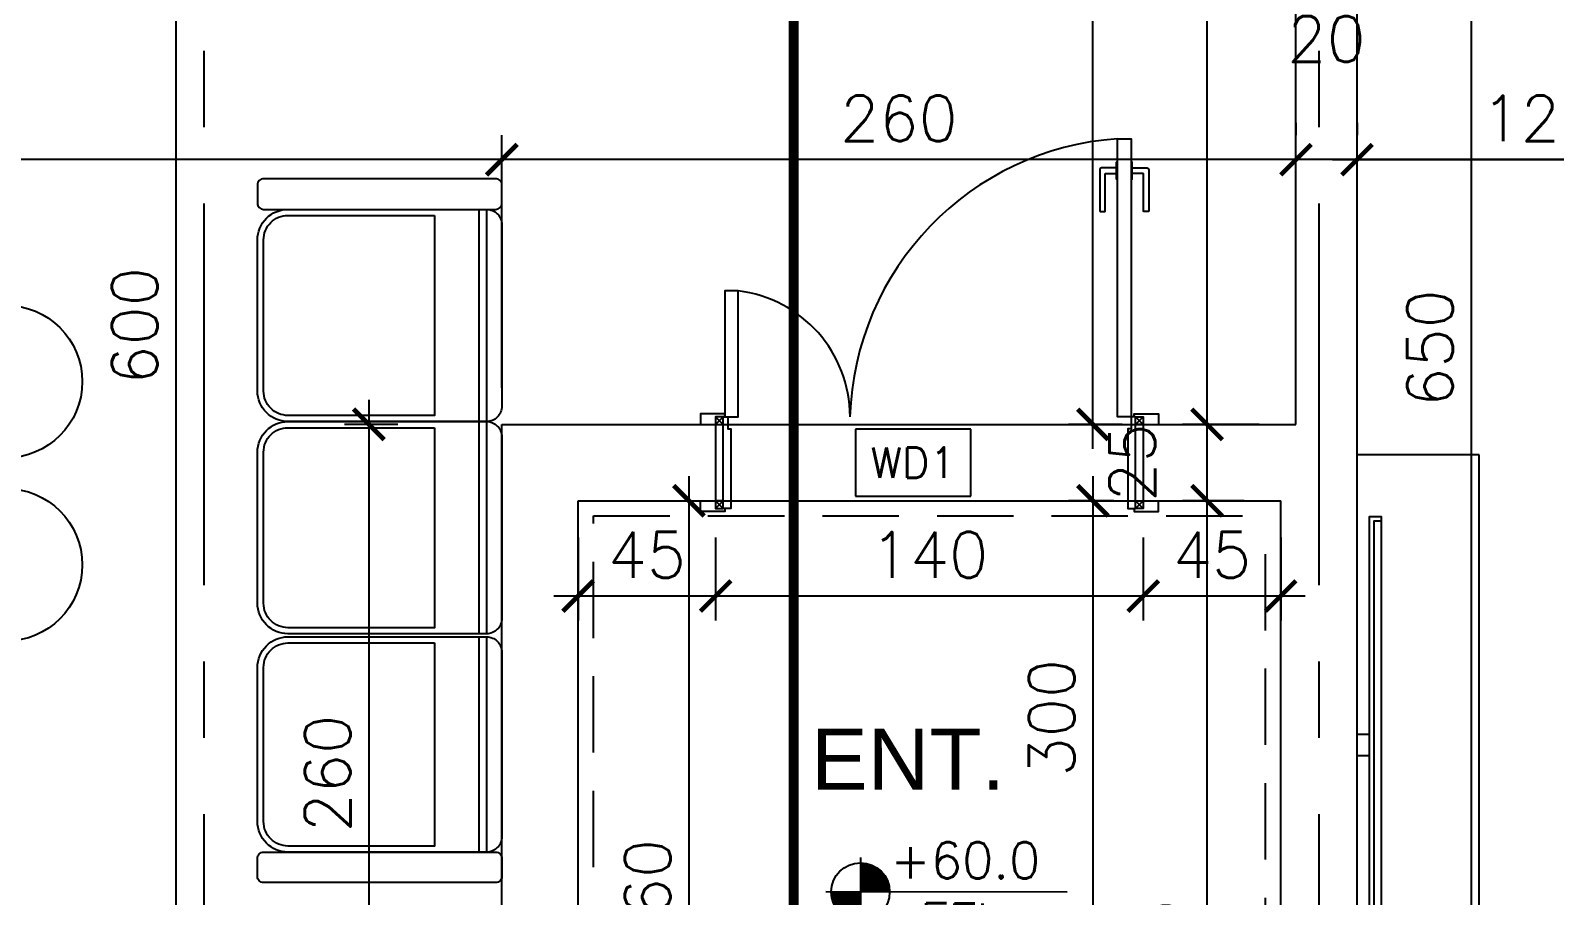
# Model space of a CAD drawing. Header units: centimetres. Extents: x -3744 to 3813, y -6963 to 3597.
# Drawn here: x -1289.3 to -790.3, y 968.7 to 1252 of the extents above; entities that cross this region are included whole.
import ezdxf
from ezdxf.enums import TextEntityAlignment as Align

# ---------------------------------------------------------------- set-up
doc = ezdxf.new("R2010")
doc.units = ezdxf.units.CM
doc.header["$LTSCALE"] = 100
doc.header["$MEASUREMENT"] = 0
for name, pattern in [('A0-01 FLOOR PLANS$0$HIDDEN', [0.375, 0.25, -0.125]), ('GRID$0$GRID$0$XREF GRID$0$GRIDS$0$CENTER', [2, 1.25, -0.25, 0.25, -0.25]), ('XREF CUTTING LINES$0$DASHDOT', [1, 0.5, -0.25, 0, -0.25])]:
    doc.linetypes.add(name, pattern=pattern)
for name, color, linetype in [('A0-01 FLOOR PLANS$0$DIM IN', 1, 'Continuous'), ('A0-01 FLOOR PLANS$0$FURNITURE', 111, 'Continuous'), ('A0-01 FLOOR PLANS$0$HANDRAIL', 161, 'Continuous'), ('A0-01 FLOOR PLANS$0$HIDDEN -03', 8, 'A0-01 FLOOR PLANS$0$HIDDEN'), ('A0-01 FLOOR PLANS$0$LVL', 2, 'Continuous'), ('A0-01 FLOOR PLANS$0$TEXT', 3, 'Continuous'), ('A0-01 FLOOR PLANS$0$TEXT-SCHED', 3, 'Continuous'), ('A0-01 FLOOR PLANS$0$TILE', 252, 'Continuous'), ('A0-01 FLOOR PLANS$0$WALL-01', 7, 'Continuous'), ('A0-01 FLOOR PLANS$0$WALL-04', 1, 'Continuous'), ('A0-01 FLOOR PLANS$0$WINDOW', 1, 'Continuous'), ('A0-01 FLOOR PLANS$0$WOODEN DOOR', 1, 'Continuous'), ('GRID$0$XREF GRID', 11, 'GRID$0$GRID$0$XREF GRID$0$GRIDS$0$CENTER'), ('SOURROUNDING$0$DIM IN', 1, 'Continuous'), ('SOURROUNDING$0$KERBSTONE', 11, 'Continuous'), ('WALL-03', 2, 'Continuous'), ('XREF CUTTING LINES$0$WALL SECT LINE', 6, 'XREF CUTTING LINES$0$DASHDOT')]:
    doc.layers.add(name, color=color, linetype=linetype)
doc.styles.add('A0-01 FLOOR PLANS$0$02-Ground$0$ATTRIBUTE', font='ROMANS.shx')
doc.styles.add('A0-01 FLOOR PLANS$0$22', font='romans.shx')
doc.styles.add('A0-01 FLOOR PLANS$0$A0-01 GROUND FLOOR PLAN - For Entry modification$0$ROMANS', font='romans')
doc.styles.add('A0-01 FLOOR PLANS$0$ART-PS-1', font='arial.ttf', dxfattribs={"height": 20})
doc.styles.add('A0-01 FLOOR PLANS$0$GRIDS$0$20', font='romans.shx')
doc.dimstyles.new('A0-01 FLOOR PLANS$0$100', dxfattribs={"dimtxt": 15, "dimasz": 10, "dimexe": 8, "dimexo": 12, "dimgap": 6, "dimtad": 1, "dimdec": 0, "dimzin": 0, "dimdsep": 46, "dimtxsty": 'A0-01 FLOOR PLANS$0$22', "dimblk": 'A0-01 FLOOR PLANS$0$_ARCHTICK', "dimcen": 30, "dimdle": 8, "dimclrd": 1, "dimclre": 1, "dimclrt": 2, "dimadec": 0, "dimazin": 0, "dimtfac": 1, "dimtdec": 0, "dimtmove": 2, "dimatfit": 3, "dimldrblk": 'A0-01 FLOOR PLANS$0$_OBLIQUE', "dimfxl": 100, "dimtolj": 1, "dimtzin": 0, "dimarcsym": 0})
doc.dimstyles.new('A0-01 FLOOR PLANS$0$A0-01 GROUND FLOOR PLAN - For Entry modification$0$text', dxfattribs={"dimtxt": 18, "dimasz": 10, "dimexe": 10, "dimexo": 10, "dimgap": -6, "dimtad": 1, "dimtih": 1, "dimtoh": 1, "dimdec": 0, "dimdsep": 46, "dimtxsty": 'A0-01 FLOOR PLANS$0$A0-01 GROUND FLOOR PLAN - For Entry modification$0$ROMANS', "dimblk1": 'A0-01 FLOOR PLANS$0$A0-01 GROUND FLOOR PLAN - For Entry modification$0$_ARCHTICK', "dimblk2": 'A0-01 FLOOR PLANS$0$A0-01 GROUND FLOOR PLAN - For Entry modification$0$_ARCHTICK', "dimsah": 1, "dimcen": 25, "dimdle": 10, "dimse1": 1, "dimse2": 1, "dimsd1": 1, "dimsd2": 1, "dimclrd": 1, "dimclre": 1, "dimclrt": 2, "dimadec": 0, "dimazin": 0, "dimtfac": 1, "dimtdec": 0, "dimtmove": 2, "dimatfit": 3, "dimldrblk": 'A0-01 FLOOR PLANS$0$A0-01 GROUND FLOOR PLAN - For Entry modification$0$_ARCHTICK', "dimfxl": 1, "dimtolj": 1, "dimtzin": 0, "dimarcsym": 0})

# ---------------------------------------------------------------- blocks, each defined once
blk = doc.blocks.new('A0-01 FLOOR PLANS$0$d2232')
at = {"layer": 'A0-01 FLOOR PLANS$0$WOODEN DOOR'}
for p, q in [((-134.5, 31), (-137, 28.5)), ((-134.5, 28.5), (-137, 31)), ((0.5, 31), (3, 28.5)), ((0.5, 28.5), (3, 31)), ((-134.5, 1), (-137, 3.5)), ((-134.5, 3.5), (-137, 1)), ((0.5, 1), (3, 3.5)), ((0.5, 3.5), (3, 1))]:
    blk.add_line(p, q, dxfattribs=at)
for points in [[(-5.39, 122.02), (-1, 122.02), (-1, 31), (-5.39, 31)], [(-129.61, 72.28), (-134, 72.28), (-134, 31), (-129.61, 31)]]:
    blk.add_lwpolyline(points, close=True, dxfattribs=at)
for points in [[(-5.72, 112.47), (-10.66, 112.47, 0.414214), (-11.21, 111.92), (-11.21, 98.42, 0.414214), (-10.99, 98.2), (-9.67, 98.2, 0.414214), (-9.45, 98.42), (-9.45, 110.49, -0.414214), (-9.23, 110.71), (-5.72, 110.71)], [(-0.67, 112.47), (4.27, 112.47, -0.414214), (4.81, 111.92), (4.81, 98.42, -0.414214), (4.6, 98.2), (3.28, 98.2, -0.414214), (3.06, 98.42), (3.06, 110.49, 0.414214), (2.84, 110.71), (-0.67, 110.71)]]:
    blk.add_lwpolyline(points, format="xyb", dxfattribs=at)
for points in [[(-5.39, 108.85), (-5.72, 108.85), (-5.72, 114.34), (-5.39, 114.34)], [(-1, 108.85), (-0.67, 108.85), (-0.67, 114.34), (-1, 114.34)], [(-134, 31), (-134, 32), (-142, 32), (-142, 28.5)], [(-134.5, 31), (-137, 31), (-137, 28.5), (-134.5, 28.5)], [(-134.5, 31), (-133, 31), (-133, 27), (-132, 27), (-132, 1), (-134.5, 1), (-134.5, 31)], [(0.5, 31), (-1, 31), (-1, 27), (-2, 27), (-2, 1), (0.5, 1), (0.5, 31)], [(0, 31), (0, 32), (8, 32), (8, 28.5)], [(0.5, 31), (3, 31), (3, 28.5), (0.5, 28.5)], [(-134, 1), (-134, 0), (-142, 0), (-142, 3.5)], [(-134.5, 3.5), (-137, 3.5), (-137, 1), (-134.5, 1)], [(0, 1), (0, 0), (8, 0), (8, 3.5)], [(0.5, 3.5), (3, 3.5), (3, 1), (0.5, 1)]]:
    blk.add_lwpolyline(points, dxfattribs=at)
for centre, radius, start, end in [((1.03, 28.17), 94.08, 93.9429, 178.2769), ((-134.5, 31), 41.5, 0, 83.2298)]:
    blk.add_arc(centre, radius, start, end, dxfattribs=at)
blk = doc.blocks.new('XREF CUTTING LINES')
at = {"layer": 'XREF CUTTING LINES$0$WALL SECT LINE', "const_width": 3.32}
blk.add_lwpolyline([(-1068.92, 2787.39), (-1144.44, 2787.39), (-1144.44, 485.87)], dxfattribs=at)
blk = doc.blocks.new('GRID')
at = {"layer": 'GRID$0$XREF GRID'}
for p, q in [((-1337.5, 2960.33), (-1337.5, 522.76, 0)), ((-972.5, 2960.33, 0), (-972.5, 522.76))]:
    blk.add_line(p, q, dxfattribs=at)
blk = doc.blocks.new('A0-01 FLOOR PLANS$0$A$C09b082d8')
at = {"layer": 'A0-01 FLOOR PLANS$0$FURNITURE'}
blk.add_lwpolyline([(71.23, 8), (-74.77, 8), (-74.77, 4), (71.23, 4)], close=True, dxfattribs=at)
for points in [[(-73.27, 8), (-73.27, 5.5), (69.73, 5.5), (69.73, 8)], [(3.5, 4), (3.5, 0), (-3.5, 0), (-3.5, 4)]]:
    blk.add_lwpolyline(points, dxfattribs=at)
blk = doc.blocks.new('*D1935')
at = {"layer": 'A0-01 FLOOR PLANS$0$TEXT-SCHED', "color": 1, "lineweight": -2, "transparency": 16777216}
for p, q in [((-1086.45, 1086.44), (-1124.16, 1086.44)), ((-1124.16, 1086.44), (-1124.16, 1064.44)), ((-1086.45, 1064.44), (-1086.45, 1086.44)), ((-1124.16, 1064.44), (-1086.45, 1064.44))]:
    blk.add_line(p, q, dxfattribs=at)
at = {"layer": 'Defpoints', "color": 0, "transparency": 16777216}
blk.add_point((-1105.31, 1075.44), dxfattribs=at)
blk.add_point((-1105.31, 1075.44), dxfattribs=at)
blk.add_point((-1105.31, 1075.44), dxfattribs=at)
at = {"layer": 'A0-01 FLOOR PLANS$0$TEXT-SCHED', "color": 2, "transparency": 16777216, "insert": (-1105.31, 1075.44), "char_height": 8, "width": 47.1429, "attachment_point": 5, "style": 'A0-01 FLOOR PLANS$0$A0-01 GROUND FLOOR PLAN - For Entry modification$0$ROMANS'}
blk.add_mtext('\\A1;{\\H1.25x;WD1}', dxfattribs=at)
blk = doc.blocks.new('A0-01 FLOOR PLANS$0$A0-01 GROUND FLOOR PLAN - For Entry modification$0$_ARCHTICK')
at = {"color": 0, "linetype": 'ByBlock', "const_width": 0.15}
blk.add_lwpolyline([(-0.5, -0.5), (0.5, 0.5)], dxfattribs=at)
blk = doc.blocks.new('A0-01 FLOOR PLANS$0$_ARCHTICK')
at = {"color": 0, "linetype": 'ByBlock', "const_width": 0.15}
blk.add_lwpolyline([(-0.5, -0.5), (0.5, 0.5)], dxfattribs=at)
blk = doc.blocks.new('*D1973')
at = {"layer": 'A0-01 FLOOR PLANS$0$DIM IN', "color": 1, "lineweight": -2, "transparency": 16777216}
for p, q in [((-1346.67, 1436), (-1346.67, 820)), ((-1364.32, 1428), (-1338.67, 1428)), ((-1364.32, 828), (-1338.67, 828))]:
    blk.add_line(p, q, dxfattribs=at)
at = {"layer": 'Defpoints', "color": 0, "transparency": 16777216}
for p in [(-1376.32, 1428), (-1376.32, 828), (-1346.67, 828)]:
    blk.add_point(p, dxfattribs=at)
at = {"layer": 'A0-01 FLOOR PLANS$0$DIM IN', "color": 1, "lineweight": -2, "transparency": 16777216, "xscale": 10, "yscale": 10, "zscale": 10}
for p, rotation in [((-1346.67, 1428), 90), ((-1346.67, 828), 270)]:
    blk.add_blockref('A0-01 FLOOR PLANS$0$_ARCHTICK', p, dxfattribs=dict(at, rotation=rotation))
at = {"layer": 'A0-01 FLOOR PLANS$0$DIM IN', "color": 2, "transparency": 16777216, "insert": (-1360.17, 1120.25), "char_height": 15, "attachment_point": 5, "rotation": 90, "style": 'A0-01 FLOOR PLANS$0$22'}
blk.add_mtext('\\A1;600', dxfattribs=at)
blk = doc.blocks.new('A0-01 FLOOR PLANS$0$_OBLIQUE')
at = {"color": 0, "linetype": 'ByBlock'}
blk.add_line((-0.5, -0.5), (0.5, 0.5), dxfattribs=at)
blk = doc.blocks.new('*D1974')
at = {"layer": 'A0-01 FLOOR PLANS$0$DIM IN', "color": 1, "lineweight": -2, "transparency": 16777216}
for p, q in [((-1283.54, 1096), (-1283.54, 820)), ((-1274.06, 1088), (-1291.54, 1088)), ((-1274.06, 828), (-1291.54, 828))]:
    blk.add_line(p, q, dxfattribs=at)
at = {"layer": 'Defpoints', "color": 0, "transparency": 16777216}
for p in [(-1262.06, 1088), (-1283.54, 828), (-1262.06, 828)]:
    blk.add_point(p, dxfattribs=at)
at = {"layer": 'A0-01 FLOOR PLANS$0$DIM IN', "color": 1, "lineweight": -2, "transparency": 16777216, "xscale": 10, "yscale": 10, "zscale": 10}
for p, rotation in [((-1283.54, 1088), 90), ((-1283.54, 828), 270)]:
    blk.add_blockref('A0-01 FLOOR PLANS$0$_ARCHTICK', p, dxfattribs=dict(at, rotation=rotation))
at = {"layer": 'A0-01 FLOOR PLANS$0$DIM IN', "color": 2, "transparency": 16777216, "insert": (-1297.04, 973.64), "char_height": 15, "attachment_point": 5, "rotation": 90, "style": 'A0-01 FLOOR PLANS$0$22'}
blk.add_mtext('\\A1;260', dxfattribs=at)
blk = doc.blocks.new('*D1956')
at = {"layer": 'A0-01 FLOOR PLANS$0$DIM IN', "color": 1, "lineweight": -2, "transparency": 16777216}
for p, q in [((-1046.47, 1080), (-1046.47, 2136.07)), ((-1036.85, 2128.07), (-1054.47, 2128.07)), ((-1036.85, 1088), (-1054.47, 1088))]:
    blk.add_line(p, q, dxfattribs=at)
at = {"layer": 'Defpoints', "color": 0, "transparency": 16777216}
for p in [(-1046.47, 2128.07), (-1024.85, 2128.07), (-1024.85, 1088)]:
    blk.add_point(p, dxfattribs=at)
at = {"layer": 'A0-01 FLOOR PLANS$0$DIM IN', "color": 1, "lineweight": -2, "transparency": 16777216, "xscale": 10, "yscale": 10, "zscale": 10}
for p, rotation in [((-1046.47, 2128.07), 90), ((-1046.47, 1088), 270)]:
    blk.add_blockref('A0-01 FLOOR PLANS$0$_ARCHTICK', p, dxfattribs=dict(at, rotation=rotation))
at = {"layer": 'A0-01 FLOOR PLANS$0$DIM IN', "color": 2, "transparency": 16777216, "insert": (-1059.97, 1608.04), "char_height": 15, "attachment_point": 5, "rotation": 90, "style": 'A0-01 FLOOR PLANS$0$22'}
blk.add_mtext('\\A1;1040', dxfattribs=at)
blk = doc.blocks.new('*D1964')
at = {"layer": 'A0-01 FLOOR PLANS$0$DIM IN', "color": 1, "lineweight": -2, "transparency": 16777216}
for p, q in [((-840, 1196), (-840, 1166.7)), ((-960, 1186.7), (-960, 1182.7)), ((-832, 1174.7), (-968, 1174.7))]:
    blk.add_line(p, q, dxfattribs=at)
at = {"layer": 'Defpoints', "color": 0, "transparency": 16777216}
for p in [(-840, 1208), (-960, 1174.7), (-960, 1174.7)]:
    blk.add_point(p, dxfattribs=at)
at = {"layer": 'A0-01 FLOOR PLANS$0$DIM IN', "color": 1, "lineweight": -2, "transparency": 16777216, "xscale": 10, "yscale": 10, "zscale": 10, "rotation": 180}
blk.add_blockref('A0-01 FLOOR PLANS$0$_ARCHTICK', (-960, 1174.7), dxfattribs=at)
at = {"layer": 'A0-01 FLOOR PLANS$0$DIM IN', "color": 1, "lineweight": -2, "transparency": 16777216, "xscale": 10, "yscale": 10, "zscale": 10}
blk.add_blockref('A0-01 FLOOR PLANS$0$_ARCHTICK', (-840, 1174.7), dxfattribs=at)
at = {"layer": 'A0-01 FLOOR PLANS$0$DIM IN', "color": 2, "transparency": 16777216, "insert": (-900, 1188.2), "char_height": 15, "attachment_point": 5, "style": 'A0-01 FLOOR PLANS$0$22'}
blk.add_mtext('\\A1;120', dxfattribs=at)
blk = doc.blocks.new('*D1908')
at = {"layer": 'A0-01 FLOOR PLANS$0$DIM IN', "color": 1, "lineweight": -2, "transparency": 16777216}
for p, q in [((-840, 1196), (-840, 1166.7)), ((-960, 1186.7), (-960, 1182.7)), ((-968, 1174.7), (-832, 1174.7))]:
    blk.add_line(p, q, dxfattribs=at)
at = {"layer": 'Defpoints', "color": 0, "transparency": 16777216}
for p in [(-840, 1208), (-960, 1174.7), (-840, 1174.7)]:
    blk.add_point(p, dxfattribs=at)
at = {"layer": 'A0-01 FLOOR PLANS$0$DIM IN', "color": 1, "lineweight": -2, "transparency": 16777216, "xscale": 10, "yscale": 10, "zscale": 10, "rotation": 180}
blk.add_blockref('A0-01 FLOOR PLANS$0$_ARCHTICK', (-960, 1174.7), dxfattribs=at)
at = {"layer": 'A0-01 FLOOR PLANS$0$DIM IN', "color": 1, "lineweight": -2, "transparency": 16777216, "xscale": 10, "yscale": 10, "zscale": 10}
blk.add_blockref('A0-01 FLOOR PLANS$0$_ARCHTICK', (-840, 1174.7), dxfattribs=at)
at = {"layer": 'A0-01 FLOOR PLANS$0$DIM IN', "color": 2, "transparency": 16777216, "insert": (-900, 1188.2), "char_height": 15, "attachment_point": 5, "style": 'A0-01 FLOOR PLANS$0$22'}
blk.add_mtext('\\A1;120', dxfattribs=at)
blk = doc.blocks.new('A0-01 FLOOR PLANS$0$02-Ground$0$A$C4F2068BA')
for p, q in [((0.4, 0.637), (0.4, 0.163)), ((1.816, 0.4), (0.163, 0.4))]:
    blk.add_line(p, q)
at = {"color": 8, "const_width": 0.2}
for points in [[(0.4, 0.5, -0.414214), (0.5, 0.4, -0.414214)], [(0.4, 0.3, -0.414214), (0.3, 0.4, -0.414214)]]:
    blk.add_lwpolyline(points, format="xyb", dxfattribs=at)
blk.add_circle((0.4, 0.4), 0.2)
blk = doc.blocks.new('A0-01 FLOOR PLANS$0$02-Ground$0$123')
at = {"ltscale": 0.1}
blk.add_blockref('A0-01 FLOOR PLANS$0$02-Ground$0$A$C4F2068BA', (-0.4, -0.4), dxfattribs=at)
blk = doc.blocks.new('A0-01 FLOOR PLANS$0$02-Ground$0$LEVEL- PLAN')
at = {"layer": 'A0-01 FLOOR PLANS$0$LVL', "ltscale": 0.1}
blk.add_blockref('A0-01 FLOOR PLANS$0$02-Ground$0$123', (0, 0), dxfattribs=at)
at = {"layer": 'A0-01 FLOOR PLANS$0$LVL', "ltscale": 0.1, "style": 'A0-01 FLOOR PLANS$0$02-Ground$0$ATTRIBUTE', "width": 0.8, "flags": 4}
blk.add_attdef('%%P0.00', (0.203, 0.093), '', height=0.25, dxfattribs=at)
blk.add_attdef('LVL', text='', height=0.25, dxfattribs=at).set_placement((0.745, -0.327), align=Align.CENTER)
blk = doc.blocks.new('*D2000')
at = {"layer": 'A0-01 FLOOR PLANS$0$DIM IN', "color": 1, "lineweight": -2, "transparency": 16777216}
for p, q in [((-1030, 1051), (-1030, 1023.78)), ((-985, 1051), (-985, 1023.78)), ((-977, 1031.78), (-1038, 1031.78))]:
    blk.add_line(p, q, dxfattribs=at)
at = {"layer": 'Defpoints', "color": 0, "transparency": 16777216}
for p in [(-1030, 1063), (-985, 1063), (-1030, 1031.78)]:
    blk.add_point(p, dxfattribs=at)
at = {"layer": 'A0-01 FLOOR PLANS$0$DIM IN', "color": 1, "lineweight": -2, "transparency": 16777216, "xscale": 10, "yscale": 10, "zscale": 10, "rotation": 180}
blk.add_blockref('A0-01 FLOOR PLANS$0$_ARCHTICK', (-1030, 1031.78), dxfattribs=at)
at = {"layer": 'A0-01 FLOOR PLANS$0$DIM IN', "color": 1, "lineweight": -2, "transparency": 16777216, "xscale": 10, "yscale": 10, "zscale": 10}
blk.add_blockref('A0-01 FLOOR PLANS$0$_ARCHTICK', (-985, 1031.78), dxfattribs=at)
at = {"layer": 'A0-01 FLOOR PLANS$0$DIM IN', "color": 2, "transparency": 16777216, "insert": (-1007.5, 1045.28), "char_height": 15, "attachment_point": 5, "style": 'A0-01 FLOOR PLANS$0$22'}
blk.add_mtext('\\A1;45', dxfattribs=at)
blk = doc.blocks.new('*D2001')
at = {"layer": 'A0-01 FLOOR PLANS$0$DIM IN', "color": 1, "lineweight": -2, "transparency": 16777216}
for p, q in [((-1170, 1051), (-1170, 1023.78)), ((-1030, 1051), (-1030, 1023.78)), ((-1022, 1031.78), (-1178, 1031.78))]:
    blk.add_line(p, q, dxfattribs=at)
at = {"layer": 'Defpoints', "color": 0, "transparency": 16777216}
for p in [(-1170, 1063), (-1030, 1063), (-1170, 1031.78)]:
    blk.add_point(p, dxfattribs=at)
at = {"layer": 'A0-01 FLOOR PLANS$0$DIM IN', "color": 1, "lineweight": -2, "transparency": 16777216, "xscale": 10, "yscale": 10, "zscale": 10, "rotation": 180}
blk.add_blockref('A0-01 FLOOR PLANS$0$_ARCHTICK', (-1170, 1031.78), dxfattribs=at)
at = {"layer": 'A0-01 FLOOR PLANS$0$DIM IN', "color": 1, "lineweight": -2, "transparency": 16777216, "xscale": 10, "yscale": 10, "zscale": 10}
blk.add_blockref('A0-01 FLOOR PLANS$0$_ARCHTICK', (-1030, 1031.78), dxfattribs=at)
at = {"layer": 'A0-01 FLOOR PLANS$0$DIM IN', "color": 2, "transparency": 16777216, "insert": (-1100, 1045.28), "char_height": 15, "attachment_point": 5, "style": 'A0-01 FLOOR PLANS$0$22'}
blk.add_mtext('\\A1;140', dxfattribs=at)
blk = doc.blocks.new('*D2002')
at = {"layer": 'A0-01 FLOOR PLANS$0$DIM IN', "color": 1, "lineweight": -2, "transparency": 16777216}
for p, q in [((-1215, 1051), (-1215, 1023.78)), ((-1170, 1051), (-1170, 1023.78)), ((-1162, 1031.78), (-1223, 1031.78))]:
    blk.add_line(p, q, dxfattribs=at)
at = {"layer": 'Defpoints', "color": 0, "transparency": 16777216}
for p in [(-1215, 1063), (-1170, 1063), (-1215, 1031.78)]:
    blk.add_point(p, dxfattribs=at)
at = {"layer": 'A0-01 FLOOR PLANS$0$DIM IN', "color": 1, "lineweight": -2, "transparency": 16777216, "xscale": 10, "yscale": 10, "zscale": 10, "rotation": 180}
blk.add_blockref('A0-01 FLOOR PLANS$0$_ARCHTICK', (-1215, 1031.78), dxfattribs=at)
at = {"layer": 'A0-01 FLOOR PLANS$0$DIM IN', "color": 1, "lineweight": -2, "transparency": 16777216, "xscale": 10, "yscale": 10, "zscale": 10}
blk.add_blockref('A0-01 FLOOR PLANS$0$_ARCHTICK', (-1170, 1031.78), dxfattribs=at)
at = {"layer": 'A0-01 FLOOR PLANS$0$DIM IN', "color": 2, "transparency": 16777216, "insert": (-1192.5, 1045.28), "char_height": 15, "attachment_point": 5, "style": 'A0-01 FLOOR PLANS$0$22'}
blk.add_mtext('\\A1;45', dxfattribs=at)
blk = doc.blocks.new('*D2003')
at = {"layer": 'A0-01 FLOOR PLANS$0$DIM IN', "color": 1, "lineweight": -2, "transparency": 16777216}
for p, q in [((-1178.76, 1071), (-1178.76, 795)), ((-1203, 1063), (-1170.76, 1063)), ((-1203, 803), (-1170.76, 803))]:
    blk.add_line(p, q, dxfattribs=at)
at = {"layer": 'Defpoints', "color": 0, "transparency": 16777216}
for p in [(-1215, 1063), (-1215, 803), (-1178.76, 803)]:
    blk.add_point(p, dxfattribs=at)
at = {"layer": 'A0-01 FLOOR PLANS$0$DIM IN', "color": 1, "lineweight": -2, "transparency": 16777216, "xscale": 10, "yscale": 10, "zscale": 10}
for p, rotation in [((-1178.76, 1063), 90), ((-1178.76, 803), 270)]:
    blk.add_blockref('A0-01 FLOOR PLANS$0$_ARCHTICK', p, dxfattribs=dict(at, rotation=rotation))
at = {"layer": 'A0-01 FLOOR PLANS$0$DIM IN', "color": 2, "transparency": 16777216, "insert": (-1192.26, 933), "char_height": 15, "attachment_point": 5, "rotation": 90, "style": 'A0-01 FLOOR PLANS$0$22'}
blk.add_mtext('\\A1;260', dxfattribs=at)
blk = doc.blocks.new('*D2004')
at = {"layer": 'A0-01 FLOOR PLANS$0$DIM IN', "color": 1, "lineweight": -2, "transparency": 16777216}
for p, q in [((-1046.47, 1071), (-1046.47, 755)), ((-1039.63, 1063), (-1054.47, 1063)), ((-1039.63, 763), (-1054.47, 763))]:
    blk.add_line(p, q, dxfattribs=at)
at = {"layer": 'Defpoints', "color": 0, "transparency": 16777216}
for p in [(-1027.63, 1063), (-1046.47, 763), (-1027.63, 763)]:
    blk.add_point(p, dxfattribs=at)
at = {"layer": 'A0-01 FLOOR PLANS$0$DIM IN', "color": 1, "lineweight": -2, "transparency": 16777216, "xscale": 10, "yscale": 10, "zscale": 10}
for p, rotation in [((-1046.47, 1063), 90), ((-1046.47, 763), 270)]:
    blk.add_blockref('A0-01 FLOOR PLANS$0$_ARCHTICK', p, dxfattribs=dict(at, rotation=rotation))
at = {"layer": 'A0-01 FLOOR PLANS$0$DIM IN', "color": 2, "transparency": 16777216, "insert": (-1059.97, 991.93), "char_height": 15, "attachment_point": 5, "rotation": 90, "style": 'A0-01 FLOOR PLANS$0$22'}
blk.add_mtext('\\A1;300', dxfattribs=at)
blk = doc.blocks.new('*D2018')
at = {"layer": 'A0-01 FLOOR PLANS$0$DIM IN', "color": 1, "lineweight": -2, "transparency": 16777216}
for p, q in [((-980, 1186.7), (-980, 1182.7)), ((-960, 1186.7), (-960, 1182.7)), ((-952, 1174.7), (-988, 1174.7))]:
    blk.add_line(p, q, dxfattribs=at)
at = {"layer": 'Defpoints', "color": 0, "transparency": 16777216}
for p in [(-980, 1174.7), (-980, 1174.7), (-960, 1174.7)]:
    blk.add_point(p, dxfattribs=at)
at = {"layer": 'A0-01 FLOOR PLANS$0$DIM IN', "color": 1, "lineweight": -2, "transparency": 16777216, "xscale": 10, "yscale": 10, "zscale": 10, "rotation": 180}
blk.add_blockref('A0-01 FLOOR PLANS$0$_ARCHTICK', (-980, 1174.7), dxfattribs=at)
at = {"layer": 'A0-01 FLOOR PLANS$0$DIM IN', "color": 1, "lineweight": -2, "transparency": 16777216, "xscale": 10, "yscale": 10, "zscale": 10}
blk.add_blockref('A0-01 FLOOR PLANS$0$_ARCHTICK', (-960, 1174.7), dxfattribs=at)
at = {"layer": 'A0-01 FLOOR PLANS$0$DIM IN', "color": 2, "transparency": 16777216, "insert": (-970, 1214.2), "char_height": 15, "attachment_point": 5, "style": 'A0-01 FLOOR PLANS$0$22'}
blk.add_mtext('\\A1;20', dxfattribs=at)
blk = doc.blocks.new('*D2019')
at = {"layer": 'A0-01 FLOOR PLANS$0$DIM IN', "color": 1, "lineweight": -2, "transparency": 16777216}
for p, q in [((-1240, 1100), (-1240, 1182.7)), ((-980, 1186.7), (-980, 1182.7)), ((-972, 1174.7), (-1248, 1174.7))]:
    blk.add_line(p, q, dxfattribs=at)
at = {"layer": 'Defpoints', "color": 0, "transparency": 16777216}
for p in [(-1240, 1174.7), (-980, 1174.7), (-1240, 1088)]:
    blk.add_point(p, dxfattribs=at)
at = {"layer": 'A0-01 FLOOR PLANS$0$DIM IN', "color": 1, "lineweight": -2, "transparency": 16777216, "xscale": 10, "yscale": 10, "zscale": 10, "rotation": 180}
blk.add_blockref('A0-01 FLOOR PLANS$0$_ARCHTICK', (-1240, 1174.7), dxfattribs=at)
at = {"layer": 'A0-01 FLOOR PLANS$0$DIM IN', "color": 1, "lineweight": -2, "transparency": 16777216, "xscale": 10, "yscale": 10, "zscale": 10}
blk.add_blockref('A0-01 FLOOR PLANS$0$_ARCHTICK', (-980, 1174.7), dxfattribs=at)
at = {"layer": 'A0-01 FLOOR PLANS$0$DIM IN', "color": 2, "transparency": 16777216, "insert": (-1110, 1188.2), "char_height": 15, "attachment_point": 5, "style": 'A0-01 FLOOR PLANS$0$22'}
blk.add_mtext('\\A1;260', dxfattribs=at)
blk = doc.blocks.new('*D2020')
at = {"layer": 'A0-01 FLOOR PLANS$0$DIM IN', "color": 1, "lineweight": -2, "transparency": 16777216}
for p, q in [((-1755, 1186.7), (-1755, 1182.7)), ((-1240, 1100), (-1240, 1182.7)), ((-1232, 1174.7), (-1763, 1174.7))]:
    blk.add_line(p, q, dxfattribs=at)
at = {"layer": 'Defpoints', "color": 0, "transparency": 16777216}
for p in [(-1755, 1174.7), (-1755, 1174.7), (-1240, 1088)]:
    blk.add_point(p, dxfattribs=at)
at = {"layer": 'A0-01 FLOOR PLANS$0$DIM IN', "color": 1, "lineweight": -2, "transparency": 16777216, "xscale": 10, "yscale": 10, "zscale": 10, "rotation": 180}
blk.add_blockref('A0-01 FLOOR PLANS$0$_ARCHTICK', (-1755, 1174.7), dxfattribs=at)
at = {"layer": 'A0-01 FLOOR PLANS$0$DIM IN', "color": 1, "lineweight": -2, "transparency": 16777216, "xscale": 10, "yscale": 10, "zscale": 10}
blk.add_blockref('A0-01 FLOOR PLANS$0$_ARCHTICK', (-1240, 1174.7), dxfattribs=at)
at = {"layer": 'A0-01 FLOOR PLANS$0$DIM IN', "color": 2, "transparency": 16777216, "insert": (-1497.5, 1188.2), "char_height": 15, "attachment_point": 5, "style": 'A0-01 FLOOR PLANS$0$22'}
blk.add_mtext('\\A1;515', dxfattribs=at)
blk = doc.blocks.new('*D2034')
at = {"layer": 'A0-01 FLOOR PLANS$0$DIM IN', "color": 1, "lineweight": -2, "transparency": 16777216}
for p, q in [((-922.61, 1446), (-922.61, 780)), ((-943, 1438), (-914.61, 1438)), ((-915.89, 788), (-914.61, 788))]:
    blk.add_line(p, q, dxfattribs=at)
at = {"layer": 'Defpoints', "color": 0, "transparency": 16777216}
for p in [(-955, 1438), (-927.89, 788), (-922.61, 788)]:
    blk.add_point(p, dxfattribs=at)
at = {"layer": 'A0-01 FLOOR PLANS$0$DIM IN', "color": 1, "lineweight": -2, "transparency": 16777216, "xscale": 10, "yscale": 10, "zscale": 10}
for p, rotation in [((-922.61, 1438), 90), ((-922.61, 788), 270)]:
    blk.add_blockref('A0-01 FLOOR PLANS$0$_ARCHTICK', p, dxfattribs=dict(at, rotation=rotation))
at = {"layer": 'A0-01 FLOOR PLANS$0$DIM IN', "color": 2, "transparency": 16777216, "insert": (-936.11, 1113), "char_height": 15, "attachment_point": 5, "rotation": 90, "style": 'A0-01 FLOOR PLANS$0$22'}
blk.add_mtext('\\A1;650', dxfattribs=at)
blk = doc.blocks.new('*D2073')
at = {"layer": 'A0-01 FLOOR PLANS$0$DIM IN', "color": 1, "lineweight": -2, "transparency": 16777216}
for p, q in [((-1009.09, 755), (-1009.09, 1071)), ((-997, 1063), (-1017.09, 1063)), ((-997, 763), (-1017.09, 763))]:
    blk.add_line(p, q, dxfattribs=at)
at = {"layer": 'Defpoints', "color": 0, "transparency": 16777216}
for p in [(-1009.09, 1063), (-985, 1063), (-985, 763)]:
    blk.add_point(p, dxfattribs=at)
at = {"layer": 'A0-01 FLOOR PLANS$0$DIM IN', "color": 1, "lineweight": -2, "transparency": 16777216, "xscale": 10, "yscale": 10, "zscale": 10}
for p, rotation in [((-1009.09, 1063), 90), ((-1009.09, 763), 270)]:
    blk.add_blockref('A0-01 FLOOR PLANS$0$_ARCHTICK', p, dxfattribs=dict(at, rotation=rotation))
at = {"layer": 'A0-01 FLOOR PLANS$0$DIM IN', "color": 2, "transparency": 16777216, "insert": (-1022.59, 913), "char_height": 15, "attachment_point": 5, "rotation": 90, "style": 'A0-01 FLOOR PLANS$0$22'}
blk.add_mtext('\\A1;300', dxfattribs=at)
blk = doc.blocks.new('*D2074')
at = {"layer": 'A0-01 FLOOR PLANS$0$DIM IN', "color": 1, "lineweight": -2, "transparency": 16777216}
for p, q in [((-1009.09, 1055), (-1009.09, 1096)), ((-992, 1088), (-1017.09, 1088)), ((-997, 1063), (-1017.09, 1063))]:
    blk.add_line(p, q, dxfattribs=at)
at = {"layer": 'Defpoints', "color": 0, "transparency": 16777216}
for p in [(-1009.09, 1088), (-980, 1088), (-985, 1063)]:
    blk.add_point(p, dxfattribs=at)
at = {"layer": 'A0-01 FLOOR PLANS$0$DIM IN', "color": 1, "lineweight": -2, "transparency": 16777216, "xscale": 10, "yscale": 10, "zscale": 10}
for p, rotation in [((-1009.09, 1088), 90), ((-1009.09, 1063), 270)]:
    blk.add_blockref('A0-01 FLOOR PLANS$0$_ARCHTICK', p, dxfattribs=dict(at, rotation=rotation))
at = {"layer": 'A0-01 FLOOR PLANS$0$DIM IN', "color": 2, "transparency": 16777216, "insert": (-1033.59, 1075.5), "char_height": 15, "attachment_point": 5, "rotation": 90, "style": 'A0-01 FLOOR PLANS$0$22'}
blk.add_mtext('\\A1;25', dxfattribs=at)
blk = doc.blocks.new('*D2075')
at = {"layer": 'A0-01 FLOOR PLANS$0$DIM IN', "color": 1, "lineweight": -2, "transparency": 16777216}
for p, q in [((-1009.09, 1080), (-1009.09, 1506)), ((-992, 1498), (-1017.09, 1498)), ((-992, 1088), (-1017.09, 1088))]:
    blk.add_line(p, q, dxfattribs=at)
at = {"layer": 'Defpoints', "color": 0, "transparency": 16777216}
for p in [(-1009.09, 1498), (-980, 1498), (-980, 1088)]:
    blk.add_point(p, dxfattribs=at)
at = {"layer": 'A0-01 FLOOR PLANS$0$DIM IN', "color": 1, "lineweight": -2, "transparency": 16777216, "xscale": 10, "yscale": 10, "zscale": 10}
for p, rotation in [((-1009.09, 1498), 90), ((-1009.09, 1088), 270)]:
    blk.add_blockref('A0-01 FLOOR PLANS$0$_ARCHTICK', p, dxfattribs=dict(at, rotation=rotation))
at = {"layer": 'A0-01 FLOOR PLANS$0$DIM IN', "color": 2, "transparency": 16777216, "insert": (-1022.59, 1293), "char_height": 15, "attachment_point": 5, "rotation": 90, "style": 'A0-01 FLOOR PLANS$0$22'}
blk.add_mtext('\\A1;410', dxfattribs=at)
blk = doc.blocks.new('A0-01 FLOOR PLANS')
at = {"layer": 'A0-01 FLOOR PLANS$0$FURNITURE'}
for p, q in [((-1247.5, 1158.42), (-1247.5, 1088.92)), ((-1247.5, 1088.92), (-1247.5, 1019.42)), ((-920, 1078), (-960, 1078)), ((-920, 788), (-920, 1078)), ((-1247.5, 1018.42), (-1247.5, 947.92))]:
    blk.add_line(p, q, dxfattribs=at)
for points in [[(-1240, 1160.42), (-1240, 1166.42, 0.414214), (-1242, 1168.42), (-1318, 1168.42, 0.414214), (-1320, 1166.42), (-1320, 1160.42, 0.414214), (-1318, 1158.42), (-1242, 1158.42, 0.414214)], [(-1262, 1156.42), (-1262, 1090.92), (-1310, 1090.92, -0.414214), (-1318, 1098.92), (-1318, 1148.42, -0.414214), (-1310, 1156.42)], [(-1262, 1086.92), (-1262, 1021.42), (-1310, 1021.42, -0.414214), (-1318, 1029.42), (-1318, 1078.92, -0.414214), (-1310, 1086.92)], [(-1262, 1016.42), (-1262, 949.92), (-1310, 949.92, -0.414214), (-1318, 957.92), (-1318, 1008.42, -0.414214), (-1310, 1016.42)], [(-1240, 945.92), (-1240, 939.92, -0.414214), (-1242, 937.92), (-1318, 937.92, -0.414214), (-1320, 939.92), (-1320, 945.92, -0.414214), (-1318, 947.92), (-1242, 947.92, -0.414214)]]:
    blk.add_lwpolyline(points, format="xyb", close=True, dxfattribs=at)
for points in [[(-1245, 1158.42, -0.414214), (-1240, 1153.42), (-1240, 1093.92, -0.414214), (-1245, 1088.92), (-1310, 1088.92, -0.414214), (-1320, 1098.92), (-1320, 1148.42, -0.414214), (-1310, 1158.42), (-1245, 1158.42), (-1245, 1088.92)], [(-1245, 1088.92, -0.414214), (-1240, 1083.92), (-1240, 1024.42, -0.414214), (-1245, 1019.42), (-1310, 1019.42, -0.414214), (-1320, 1029.42), (-1320, 1078.92, -0.414214), (-1310, 1088.92), (-1245, 1088.92), (-1245, 1019.42)], [(-1245, 1018.42, -0.414214), (-1240, 1013.42), (-1240, 952.92, -0.414214), (-1245, 947.92), (-1310, 947.92, -0.414214), (-1320, 957.92), (-1320, 1008.42, -0.414214), (-1310, 1018.42), (-1245, 1018.42), (-1245, 947.92)]]:
    blk.add_lwpolyline(points, format="xyb", dxfattribs=at)
for centre in [(-1402.35, 1102), (-1402.35, 1042)]:
    blk.add_circle(centre, 25, dxfattribs=at)
at = {"layer": 'A0-01 FLOOR PLANS$0$HIDDEN -03'}
for p, q in [((-1210, 793), (-1210, 1058)), ((-1210, 1058), (-990, 1058)), ((-990, 758), (-990, 1058))]:
    blk.add_line(p, q, dxfattribs=at)
at = {"layer": 'A0-01 FLOOR PLANS$0$WALL-01'}
for p, q in [((-980, 1088), (-980, 1498)), ((-960, 788), (-960, 1438)), ((-1240, 828), (-1240, 1088)), ((-1240, 1088), (-1170, 1088)), ((-1170, 1088), (-1170, 1063)), ((-1030, 1088), (-1030, 1063)), ((-1030, 1088), (-980, 1088)), ((-1215, 803), (-1215, 1063)), ((-1215, 1063), (-1170, 1063)), ((-1030, 1063), (-985, 1063)), ((-985, 763), (-985, 1063))]:
    blk.add_line(p, q, dxfattribs=at)
at = {"layer": 'A0-01 FLOOR PLANS$0$WALL-04'}
for p, q in [((-1170, 1088), (-1030, 1088)), ((-1170, 1063), (-1030, 1063))]:
    blk.add_line(p, q, dxfattribs=at)
at = {"layer": 'A0-01 FLOOR PLANS$0$HANDRAIL'}
blk.add_blockref('A0-01 FLOOR PLANS$0$d2232', (-1033, 1059.5), dxfattribs=at)
at = {"layer": 'A0-01 FLOOR PLANS$0$LVL'}
ref = blk.add_blockref('A0-01 FLOOR PLANS$0$02-Ground$0$LEVEL- PLAN', (-1122.58, 934.87), dxfattribs=dict(at, xscale=47.80922768457422, yscale=47.80922768457422, zscale=47.80922768457422, rotation=359.9470003599919))
ref.add_attrib('%%P0.00', '+60.0', (-1112.88, 939.29), dxfattribs={"layer": '0', "ltscale": 0.1, "height": 11.952, "rotation": 359.947, "style": 'A0-01 FLOOR PLANS$0$GRIDS$0$20'})
ref.add_attrib('LVL', 'FFL.', dxfattribs={"layer": '0', "ltscale": 0.1, "height": 11.952, "rotation": 359.947, "style": 'A0-01 FLOOR PLANS$0$GRIDS$0$20'}).set_placement((-1086.97, 919.19), align=Align.CENTER)
at = {"layer": 'A0-01 FLOOR PLANS$0$TILE', "rotation": 270}
blk.add_blockref('A0-01 FLOOR PLANS$0$A$C09b082d8', (-960, 983), dxfattribs=at)
at = {"layer": 'A0-01 FLOOR PLANS$0$WALL-01'}
blk.add_blockref('GRID', (0, 0), dxfattribs=at)
at = {"layer": 'A0-01 FLOOR PLANS$0$WINDOW'}
blk.add_blockref('XREF CUTTING LINES', (0, 0), dxfattribs=at)
at = {"layer": 'A0-01 FLOOR PLANS$0$TEXT', "style": 'A0-01 FLOOR PLANS$0$ART-PS-1'}
blk.add_text('ENT.', height=20, dxfattribs=at).set_placement((-1138.81, 968.33))
at = {"layer": 'A0-01 FLOOR PLANS$0$DIM IN'}
for base, p1, p2, picture, middle in [((-1046.47, 2128.07), (-1024.85, 1088), (-1024.85, 2128.07), '*D1956', (-1059.97, 1608.04)), ((-1009.09, 1498), (-980, 1088), (-980, 1498), '*D2075', (-1022.59, 1293)), ((-922.61, 788), (-955, 1438), (-927.89, 788), '*D2034', (-936.11, 1113)), ((-1009.09, 1088), (-985, 1063), (-980, 1088), '*D2074', (-1033.59, 1075.5)), ((-1178.76, 803), (-1215, 1063), (-1215, 803), '*D2003', (-1192.26, 933)), ((-1009.09, 1063), (-985, 763), (-985, 1063), '*D2073', (-1022.59, 913))]:
    dim = blk.add_linear_dim(base=base, p1=p1, p2=p2, angle=90, dimstyle='A0-01 FLOOR PLANS$0$100', override={"dimfxl": 0.075}, dxfattribs=at)
    dim.commit()
    dim.dimension.update_dxf_attribs({"geometry": picture, "text_midpoint": middle})
for base, p1, p2, picture, middle in [((-1346.67, 828), (-1376.32, 1428), (-1376.32, 828), '*D1973', (-1360.17, 1120.25)), ((-1283.54, 828), (-1262.06, 1088), (-1262.06, 828), '*D1974', (-1297.04, 973.64)), ((-1046.47, 763), (-1027.63, 1063), (-1027.63, 763), '*D2004', (-1059.97, 991.93))]:
    dim = blk.add_linear_dim(base=base, p1=p1, p2=p2, angle=90, dimstyle='A0-01 FLOOR PLANS$0$100', override={"dimfxl": 0.075}, dxfattribs=at)
    dim.commit()
    dim.dimension.update_dxf_attribs({"geometry": picture, "text_midpoint": middle, "dimtype": 128})
for base, p1, p2, picture, middle in [((-980, 1174.7), (-960, 1174.7), (-980, 1174.7), '*D2018', (-970, 1214.2)), ((-960, 1174.7), (-840, 1208), (-960, 1174.7), '*D1964', (-900, 1188.2)), ((-840, 1174.7), (-960, 1174.7), (-840, 1208), '*D1908', (-900, 1188.2)), ((-1755, 1174.7), (-1240, 1088), (-1755, 1174.7), '*D2020', (-1497.5, 1188.2)), ((-1240, 1174.7), (-980, 1174.7), (-1240, 1088), '*D2019', (-1110, 1188.2)), ((-1215, 1031.78), (-1170, 1063), (-1215, 1063), '*D2002', (-1192.5, 1045.28)), ((-1170, 1031.78), (-1030, 1063), (-1170, 1063), '*D2001', (-1100, 1045.28)), ((-1030, 1031.78), (-985, 1063), (-1030, 1063), '*D2000', (-1007.5, 1045.28))]:
    dim = blk.add_linear_dim(base=base, p1=p1, p2=p2, dimstyle='A0-01 FLOOR PLANS$0$100', override={"dimfxl": 0.075}, dxfattribs=at)
    dim.commit()
    dim.dimension.update_dxf_attribs({"geometry": picture, "text_midpoint": middle})
at = {"layer": 'A0-01 FLOOR PLANS$0$TEXT-SCHED'}
dim = blk.add_linear_dim(base=(-1105.31, 1075.44), p1=(-1105.31, 1075.44), p2=(-1105.31, 1075.44), text='{\\H1.25x;WD1}', dimstyle='A0-01 FLOOR PLANS$0$A0-01 GROUND FLOOR PLAN - For Entry modification$0$text', override={"dimtxt": 8, "dimgap": -6, "dimclrt": 2}, dxfattribs=at)
dim.commit()
dim.dimension.update_dxf_attribs({"geometry": '*D1935', "text_midpoint": (-1105.31, 1075.44), "dimtype": 128})
blk = doc.blocks.new('SOURROUNDING')
at = {"layer": 'SOURROUNDING$0$KERBSTONE', "lineweight": 13}
h = blk.add_hatch(dxfattribs=at)
h.set_pattern_fill('AR-HBONE', color=252, scale=5, angle=90)
h.paths.add_polyline_path([(-175, 1001.39), (-180.24, 999.4), (-175, 1003.26), (-175, 1910.07), (-189.19, 1904.68), (-175, 1915.15), (-175, 1965.25), (-177.79, 1965.57), (-175, 1966.16), (-175, 2515.31), (-190.95, 2509.26), (-175, 2521.02), (-175, 2569.63), (-179.55, 2570.15), (-175, 2571.11), (-175, 2808), (-890, 2808), (-890, 3028), (-1810, 3028), (-1810, 2511.19), (-1925, 2511.19), (-1925, 1979.72), (-1810, 1979.72), (-1810, 775), (-3028, 775), (-3028, 650), (-2728, 650), (-2448, 650), (-2428, 650), (-1382.07, 650), (-1382.07, 25), (-1257.59, 25), (-1257.07, 25), (-857.07, 25), (-732.07, 25), (-732.07, 668), (-175, 668)])
h.paths.add_polyline_path([(-1685, 828), (-1685, 2748), (-1220, 2748), (-1220, 2193), (-890, 2193), (-890, 2683), (-300, 2683), (-300, 788), (-590, 788), (-590, 793), (-817, 793), (-817, 713), (-1286.12, 713), (-1287.5, 828)], flags=16)
h.paths.add_polyline_path([(-1798.23, 1621.66), (-1726.11, 1621.66), (-1726.11, 1641.16), (-1798.23, 1641.16)], flags=16)
h.paths.add_polyline_path([(-1563.97, 2964.65), (-999.2, 2964.65), (-999.2, 3018.34), (-1563.97, 3018.34)], flags=16)
at = {"layer": 'SOURROUNDING$0$DIM IN'}
blk.add_blockref('A0-01 FLOOR PLANS', (105, 35), dxfattribs=at)

msp = doc.modelspace()

# ---------------------------------------------------------------- block references
at = {"layer": 'WALL-03'}
msp.add_blockref('SOURROUNDING', (0, 0), dxfattribs=at)

doc.saveas('drawing.dxf')
